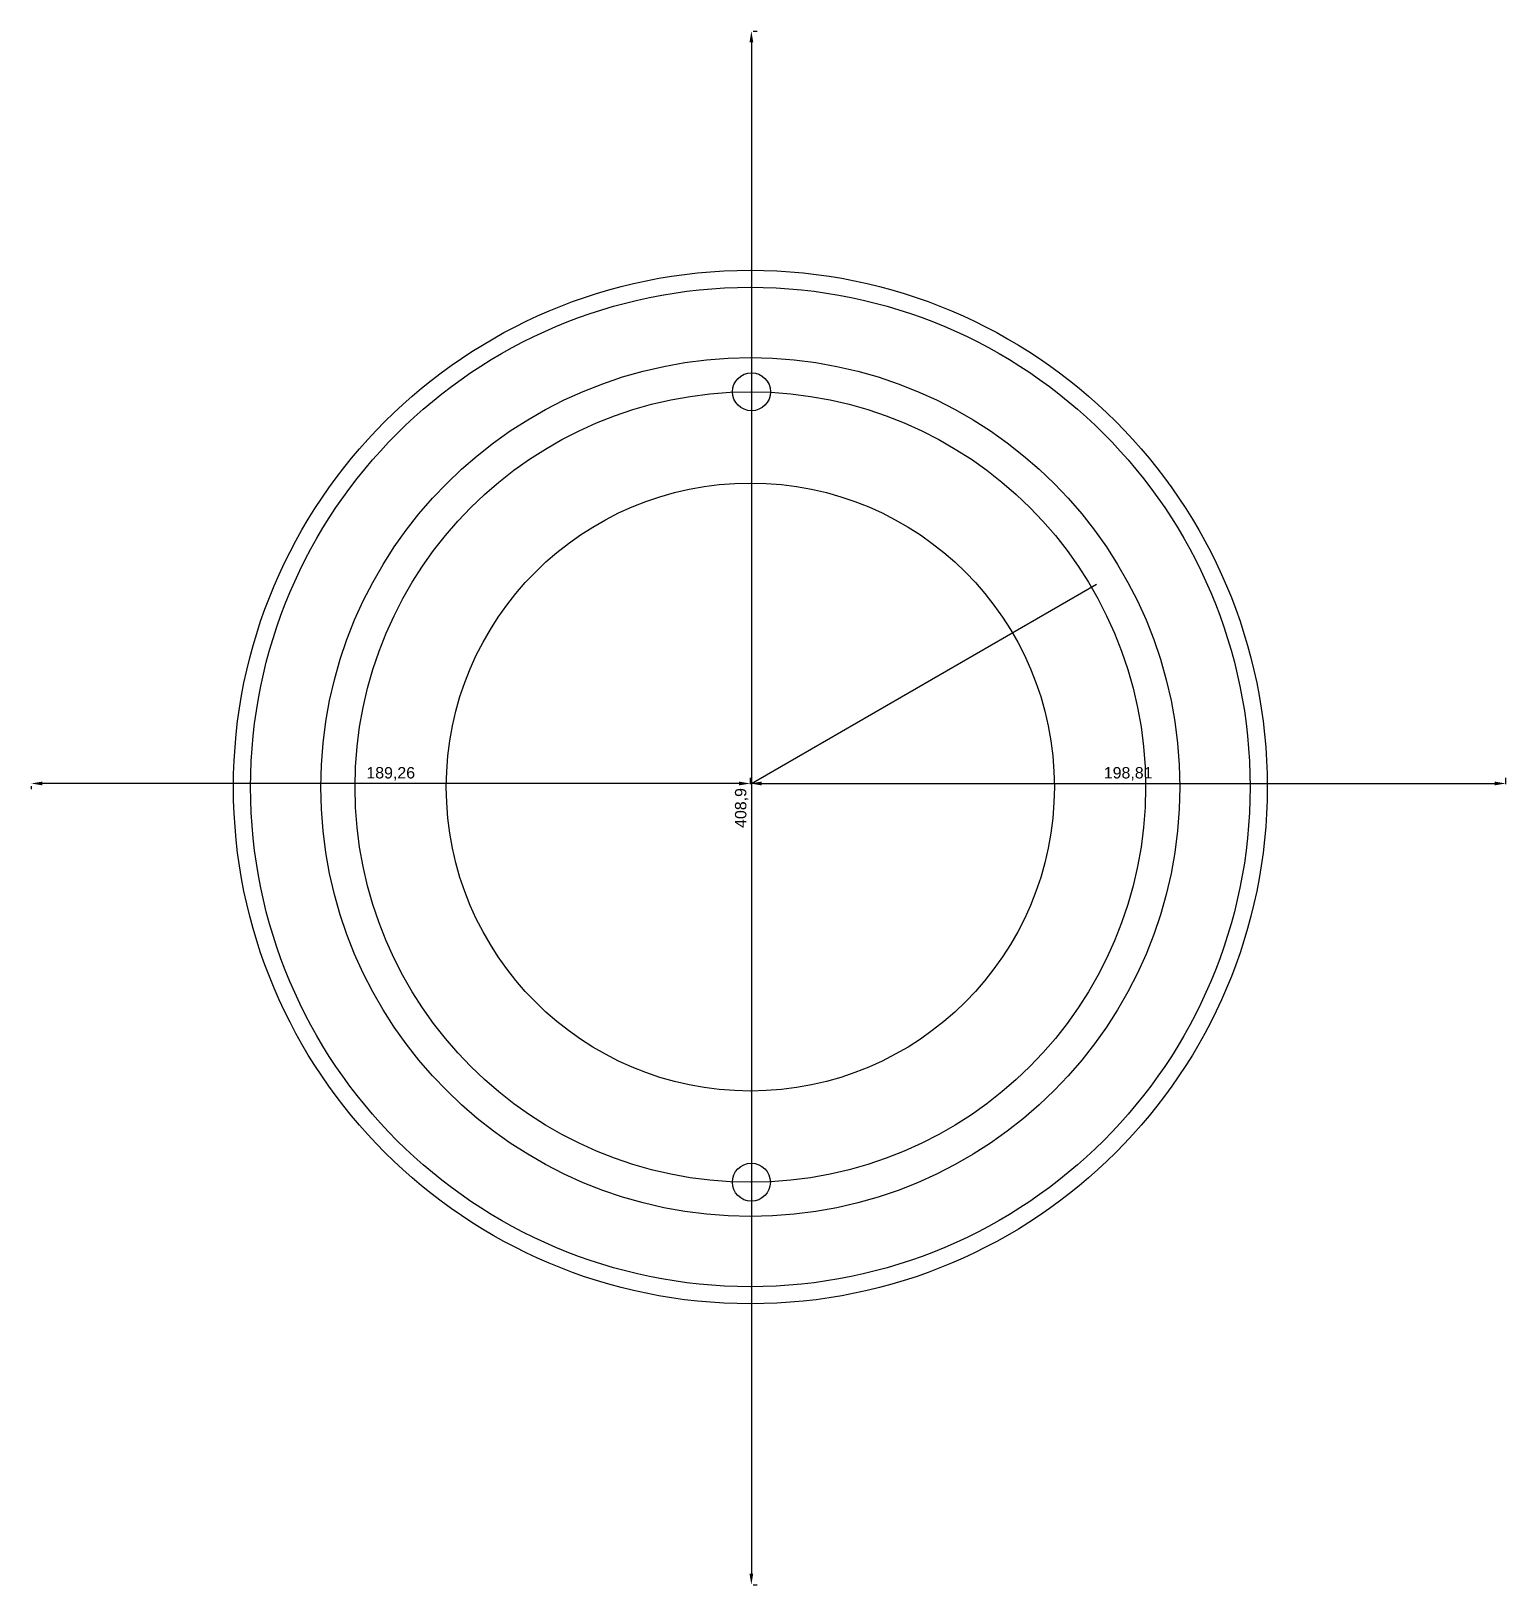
# Model space of a CAD drawing. Header units: millimetres. Extents: x 260 to 648, y -61 to 348.
import ezdxf

# ---------------------------------------------------------------- set-up
doc = ezdxf.new("R2010")
doc.units = ezdxf.units.MM
doc.layers.get('0').update_dxf_attribs({"color": 2})
doc.layers.add('centre', color=1, linetype='Continuous')
doc.styles.get("Standard").update_dxf_attribs({"font": ''})
doc.styles.get('Standard').set_extended_font_data('Arial')
doc.dimstyles.new('Decimal-3', dxfattribs={"dimscale": 1.2, "dimtxt": 2.5, "dimasz": 2.5, "dimexe": 1.25, "dimexo": 0.625, "dimtad": 1, "dimtxsty": 'Standard', "dimcen": 2.5, "dimadec": 0, "dimazin": 0, "dimtfac": 1, "dimtmove": 0, "dimatfit": 3, "dimfxl": 1, "dimarcsym": 0})

# ---------------------------------------------------------------- blocks, each defined once
blk = doc.blocks.new('*D4')
at = {"layer": 'centre', "color": 0, "lineweight": -2, "transparency": 16777216}
for p, q in [((450.04, 348.32), (451.06, 348.32)), ((449.56, 345.32), (449.56, -57.58)), ((450.04, -60.58), (451.06, -60.58))]:
    blk.add_line(p, q, dxfattribs=at)
at = {"layer": 'centre', "color": 0, "transparency": 16777216}
for points in [[(449.06, 345.32), (450.06, 345.32), (449.56, 348.32)], [(449.06, -57.58), (450.06, -57.58), (449.56, -60.58)]]:
    blk.add_solid(points, dxfattribs=at)
at = {"layer": 'defpoints', "color": 0, "transparency": 16777216}
for p in [(449.29, 348.32), (449.29, -60.58), (449.56, -60.58)]:
    blk.add_point(p, dxfattribs=at)
at = {"layer": 'centre', "color": 0, "transparency": 16777216, "insert": (447.02, 143.87), "char_height": 3, "attachment_point": 5, "rotation": 90}
blk.add_mtext('408,9', dxfattribs=at)
blk = doc.blocks.new('*D5')
at = {"layer": 'centre', "color": 0, "lineweight": -2, "transparency": 16777216}
for p, q in [((449.29, 150.14), (449.29, 151.82)), ((648.1, 150.14), (648.1, 151.82)), ((452.29, 150.32), (645.1, 150.32))]:
    blk.add_line(p, q, dxfattribs=at)
at = {"layer": 'centre', "color": 0, "transparency": 16777216}
for points in [[(452.29, 150.82), (452.29, 149.82), (449.29, 150.32)], [(645.1, 150.82), (645.1, 149.82), (648.1, 150.32)]]:
    blk.add_solid(points, dxfattribs=at)
at = {"layer": 'defpoints', "color": 0, "transparency": 16777216}
for p in [(449.29, 149.39), (648.1, 150.32), (648.1, 149.39)]:
    blk.add_point(p, dxfattribs=at)
at = {"layer": 'centre', "color": 0, "transparency": 16777216, "insert": (548.7, 152.86), "char_height": 3, "attachment_point": 5}
blk.add_mtext('198,81', dxfattribs=at)
blk = doc.blocks.new('*D6')
at = {"layer": 'centre', "color": 0, "lineweight": -2, "transparency": 16777216}
for p, q in [((449.29, 150.14), (449.29, 151.82)), ((260.03, 149.57), (260.03, 148.82)), ((446.29, 150.32), (263.03, 150.32))]:
    blk.add_line(p, q, dxfattribs=at)
at = {"layer": 'centre', "color": 0, "transparency": 16777216}
for points in [[(263.03, 150.82), (263.03, 149.82), (260.03, 150.32)], [(446.29, 150.82), (446.29, 149.82), (449.29, 150.32)]]:
    blk.add_solid(points, dxfattribs=at)
at = {"layer": 'defpoints', "color": 0, "transparency": 16777216}
for p in [(260.03, 150.32), (260.03, 150.32), (449.29, 149.39)]:
    blk.add_point(p, dxfattribs=at)
at = {"layer": 'centre', "color": 0, "transparency": 16777216, "insert": (354.66, 152.86), "char_height": 3, "attachment_point": 5}
blk.add_mtext('189,26', dxfattribs=at)

msp = doc.modelspace()

# ---------------------------------------------------------------- linework, layer by layer
msp.add_line((449.558, 150.281), (540.404, 202.731))
for centre, radius in [((449.292, 149.389), 136), ((449.292, 149.389), 131.5), ((449.292, 149.389), 113), ((449.595, 253.388), 5), ((449.292, 149.389), 104), ((449.292, 149.389), 80), ((449.558, 45.389), 5)]:
    msp.add_circle(centre, radius)

# ---------------------------------------------------------------- dimensions: what is measured, and where the dimension line sits
at = {"layer": 'centre'}
dim = msp.add_linear_dim(base=(449.558, -60.584), p1=(449.292, 348.319), p2=(449.292, -60.584), angle=90, dimstyle='Decimal-3', dxfattribs=at)
dim.commit()
dim.dimension.update_dxf_attribs({"geometry": '*D4', "text_midpoint": (447.022, 143.868)})
for base, p2, picture, middle in [((260.031, 150.321), (260.031, 150.325), '*D6', (354.662, 152.857)), ((648.101, 150.325), (648.101, 149.389), '*D5', (548.696, 152.861))]:
    dim = msp.add_linear_dim(base=base, p1=(449.292, 149.389), p2=p2, dimstyle='Decimal-3', dxfattribs=at)
    dim.commit()
    dim.dimension.update_dxf_attribs({"geometry": picture, "text_midpoint": middle})

doc.saveas('drawing.dxf')
